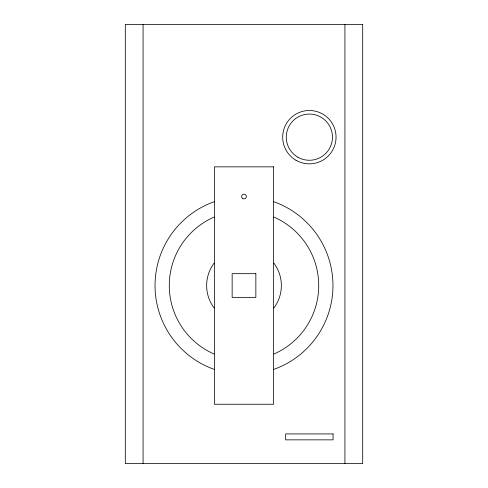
<?xml version="1.0" encoding="UTF-8"?>
<svg xmlns="http://www.w3.org/2000/svg" width="488" height="488" viewBox="0 0 488 488"><rect width="100%" height="100%" fill="white"/><g stroke="black" fill="none" stroke-linecap="round" stroke-linejoin="round"><path stroke-width="0.73" d="M344.925 24.4L344.925 463.6M143.076 24.4L143.076 463.6M273.42 201.593A88.956 88.956 0 0 1 273.42 369.501M214.58 369.501A88.956 88.956 0 0 1 214.58 201.593M273.951 217.087A74.725 74.725 0 0 1 273.951 354.007M214.049 354.007A74.725 74.725 0 0 1 214.049 217.087M273.853 263.081A37.362 37.362 0 0 1 273.853 308.013M214.147 308.013A37.362 37.362 0 0 1 214.147 263.081M362.7 24.4L125.3 24.4L125.3 463.6L362.7 463.6L362.7 24.4M273.628 166.841L214.372 166.841L214.372 404.247L273.628 404.247L273.628 166.841M255.852 273.676L232.148 273.676L232.148 297.418L255.852 297.418L255.852 273.676M333.072 433.923L285.663 433.923L285.663 439.859L333.072 439.859L333.072 433.923M296.027 160.278A26.688 26.688 0 0 0 336.055 137.165A26.688 26.688 0 0 0 296.027 114.058A26.688 26.688 0 0 0 296.027 160.278M242.499 198.36A2.373 2.373 0 0 0 246.342 196.896A2.373 2.373 0 0 0 243.158 194.303A2.373 2.373 0 0 0 242.499 198.36M297.82 157.173A23.101 23.101 0 0 0 332.468 137.165A23.101 23.101 0 0 0 297.82 117.163A23.101 23.101 0 0 0 297.82 157.173"/></g></svg>
